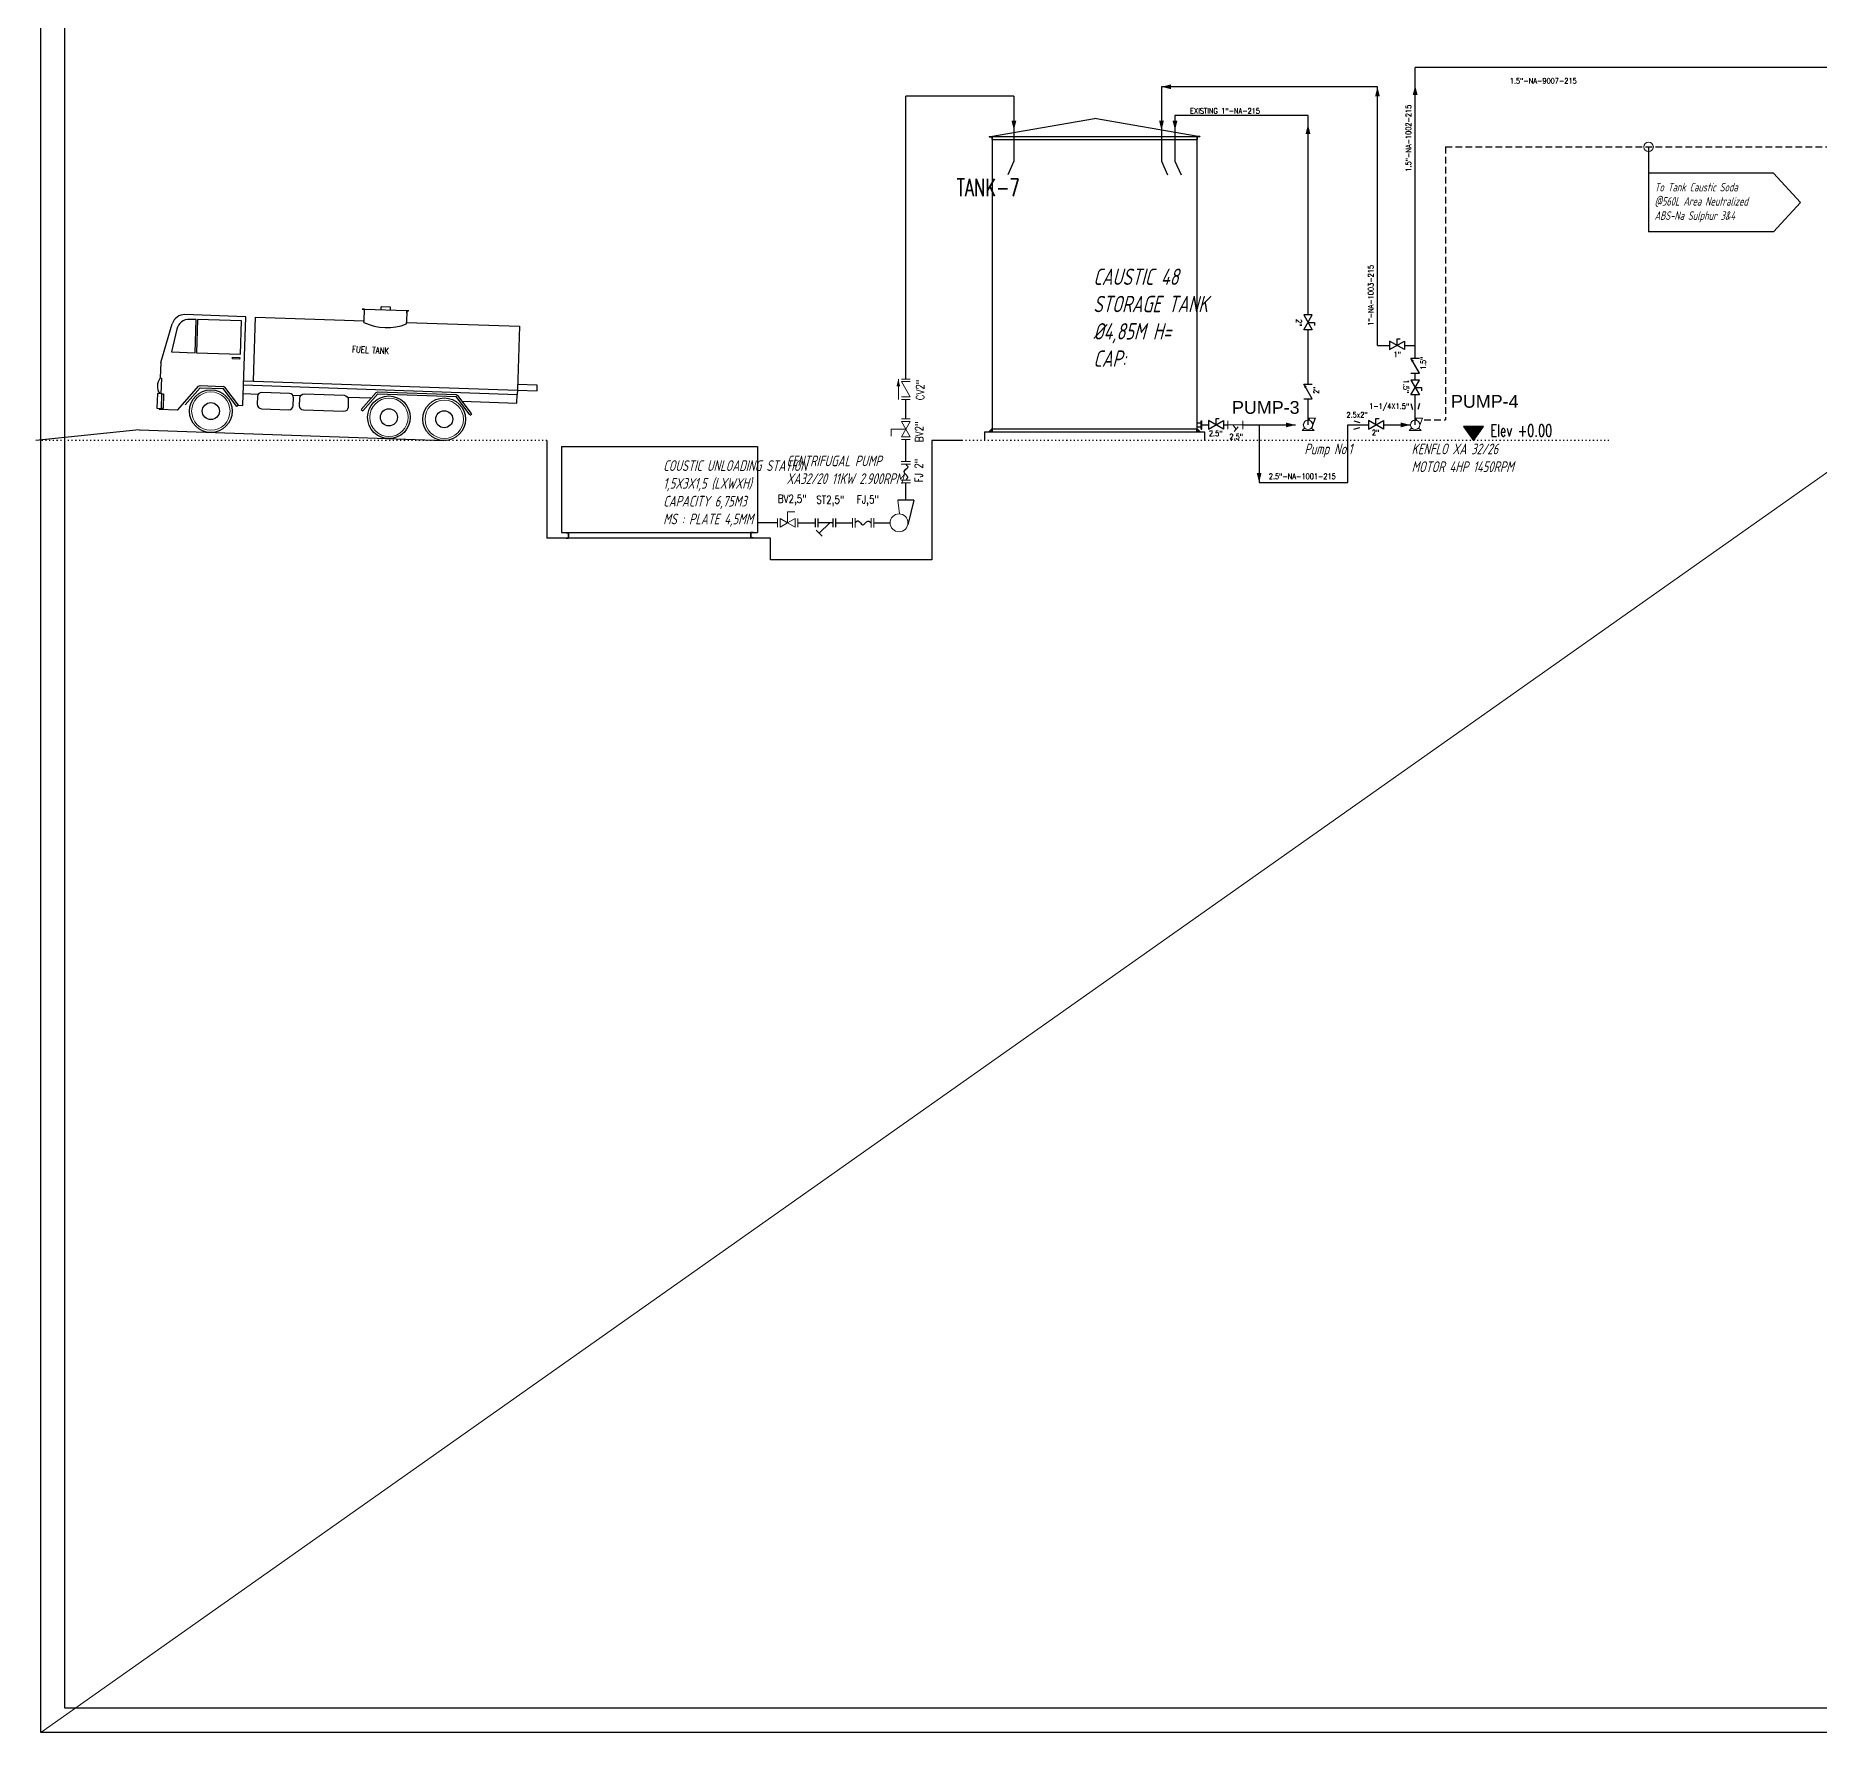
# Model space of a CAD drawing. Extents: x -29512 to 147477, y -5232 to 39709.
# Drawn here: x 138383 to 138550.2, y 7876.2 to 8035.2 of the extents above; entities that cross this region are included whole.
import ezdxf
from ezdxf.enums import TextEntityAlignment as Align

# ---------------------------------------------------------------- set-up
doc = ezdxf.new("R2010")
doc.units = 0
doc.linetypes.add('DOTTED', pattern=[0.25, 0, -0.25])
doc.linetypes.add('HIDDEN', pattern=[0.375, 0.25, -0.125])
doc.layers.get('0').update_dxf_attribs({"linetype": 'CONTINUOUS'})
for name, color, linetype, lineweight in [('DIMENSI', 20, 'CONTINUOUS', 9), ('FITTING', 7, 'CONTINUOUS', 13), ('TAG', 140, 'CONTINUOUS', 13)]:
    doc.layers.add(name, color=color, linetype=linetype, lineweight=lineweight)
for name, color, linetype in [('DIMENSION', 3, 'CONTINUOUS'), ('HATCH', 4, 'CONTINUOUS'), ('Layer2', 13, 'CONTINUOUS'), ('NUVOLA', 6, 'CONTINUOUS'), ('S', 7, 'CONTINUOUS'), ('Siku', 7, 'CONTINUOUS'), ('Y', 92, 'CONTINUOUS')]:
    doc.layers.add(name, color=color, linetype=linetype)
doc.styles.add('A6', font='arial.ttf', dxfattribs={"height": 0.6})
doc.styles.add('Romand100', font='romand.shx', dxfattribs={"width": 0.8, "height": 200})
doc.styles.add('Romans100', font='romans.shx', dxfattribs={"width": 0.8, "height": 200})
doc.styles.add('S25', font='SIMPLEX', dxfattribs={"width": 0.8, "height": 0.25})
doc.styles.add('S3S', font='SIMPLEX', dxfattribs={"width": 0.7, "height": 0.3})
doc.styles.add('STYLE4', font='isocp.shx', dxfattribs={"width": 0.8, "oblique": 15, "height": 2})

# ---------------------------------------------------------------- blocks, each defined once
blk = doc.blocks.new('FRECC1', base_point=(14, 17))
blk.add_solid([(14, 17), (14.3, 17.075), (14.3, 16.925)])
blk = doc.blocks.new('PUMP')
at = {"layer": 'FITTING'}
for points in [[(298, -21), (468, 438), (53, 438), (101, 282)], [(-217, -206), (-383, -365), (383, -365), (217, -206)]]:
    blk.add_lwpolyline(points, dxfattribs=at)
blk.add_circle((0, 0), 299, dxfattribs=at)

msp = doc.modelspace()

# ---------------------------------------------------------------- hatches: boundary and pattern name
h = msp.add_hatch()
h.set_pattern_fill('ANSI31', color=256, scale=0.06, style=0)
h.set_pattern_definition([(45, (135954.999427, 6725.805211), (-0.00530330086, 0.00530330086), [])])
h.paths.add_polyline_path([(138516.8368, 7998.6018), (138518.7247, 7998.6018), (138517.7808, 7997.2711)])

# ---------------------------------------------------------------- linework, layer by layer
at = {"color": 5, "linetype": 'HIDDEN', "ltscale": 2.5}
for p, q in [((138515.141, 8024.7917), (138515.141, 7999.2223)), ((138515.141, 8024.7917), (138568.7736, 8024.7917)), ((138513.1515, 7999.2223), (138515.141, 7999.2223))]:
    msp.add_line(p, q, dxfattribs=at)
for p, q in [((138534.1883, 8024.7917), (138534.1883, 8016.8206)), ((138545.8906, 8022.331), (138534.1883, 8022.331)), ((138548.4256, 8019.5758), (138545.8906, 8022.331)), ((138545.8906, 8016.8206), (138548.4256, 8019.5758)), ((138545.8906, 8016.8206), (138534.1883, 8016.8206)), ((138402.7145, 8008.8769), (138397.0388, 8009.0751)), ((138415.4117, 8009.5323), (138415.4207, 8009.7898)), ((138415.4621, 8009.8283), (138416.2399, 8009.8012)), ((138416.2784, 8009.7598), (138416.2695, 8009.5023)), ((138394.7729, 8004.6044), (138395.8474, 8008.2184)), ((138402.4657, 8000.6061), (138402.7531, 8008.8356)), ((138403.445, 8002.8918), (138403.6529, 8008.8441)), ((138403.6529, 8008.8441), (138413.8179, 8008.4892)), ((138413.8127, 8008.3386), (138413.8179, 8008.4892)), ((138417.7813, 8008.2), (138417.7866, 8008.3506)), ((138417.7866, 8008.3506), (138428.3961, 8007.9801)), ((138428.3961, 8007.9801), (138428.1868, 8001.9878)), ((138501.8706, 8007.6464), (138502.6706, 8009.0464)), ((138501.8706, 8009.0464), (138502.6706, 8007.6464)), ((138502.6706, 8009.0464), (138501.8706, 8009.0464)), ((138501.8706, 8007.6464), (138502.6706, 8009.0464)), ((138501.8706, 8009.0464), (138502.6706, 8007.6464)), ((138502.6706, 8009.0464), (138501.8706, 8009.0464)), ((138502.6706, 8007.6464), (138501.8706, 8007.6464)), ((138502.6706, 8007.6464), (138501.8706, 8007.6464)), ((138502.2706, 8008.3464), (138502.8706, 8008.3464)), ((138502.2706, 8008.3464), (138502.8706, 8008.3464)), ((138502.8706, 8008.3464), (138502.8706, 8008.0464)), ((138502.8706, 8008.3464), (138502.8706, 8008.0464)), ((138511.3097, 8005.7925), (138509.9097, 8006.5925)), ((138509.9097, 8005.7925), (138511.3097, 8006.5925)), ((138509.9097, 8006.5925), (138509.9097, 8005.7925)), ((138511.3097, 8005.7925), (138509.9097, 8006.5925)), ((138509.9097, 8005.7925), (138511.3097, 8006.5925)), ((138509.9097, 8006.5925), (138509.9097, 8005.7925)), ((138510.6097, 8006.1925), (138510.6097, 8006.7925)), ((138510.6097, 8006.7925), (138510.9097, 8006.7925)), ((138510.6097, 8006.1925), (138510.6097, 8006.7925)), ((138510.6097, 8006.7925), (138510.9097, 8006.7925)), ((138511.3097, 8006.5925), (138511.3097, 8005.7925)), ((138511.3097, 8006.5925), (138511.3097, 8005.7925)), ((138394.7729, 8004.6044), (138394.7216, 8003.1364)), ((138394.7216, 8003.1364), (138394.8355, 8003.1324)), ((138394.8355, 8003.1324), (138394.7842, 8001.6644)), ((138398.3107, 8002.3582), (138398.4675, 8002.4256)), ((138398.4675, 8002.4256), (138400.6211, 8002.3504)), ((138402.5313, 8002.4837), (138428.1729, 8001.5883)), ((138402.5452, 8002.8832), (138428.1868, 8001.9878)), ((138511.9106, 8001.5434), (138512.7106, 8002.9434)), ((138511.9106, 8002.9434), (138512.7106, 8001.5434)), ((138512.7106, 8002.9434), (138511.9106, 8002.9434)), ((138511.9106, 8001.5434), (138512.7106, 8002.9434)), ((138511.9106, 8002.9434), (138512.7106, 8001.5434)), ((138512.7106, 8002.9434), (138511.9106, 8002.9434)), ((138394.8809, 8001.661), (138395.0304, 8001.6558)), ((138395.0304, 8001.6558), (138394.9826, 8000.2857)), ((138396.3645, 8000.1538), (138398.3107, 8002.3582)), ((138397.0499, 8000.6282), (138398.4605, 8002.2259)), ((138398.4605, 8002.2259), (138400.6141, 8002.1507)), ((138401.9098, 8000.4585), (138400.6141, 8002.1507)), ((138400.7728, 8002.2722), (138400.6211, 8002.3504)), ((138402.0685, 8000.58), (138400.7728, 8002.2722)), ((138402.5034, 8001.6847), (138403.926, 8001.6351)), ((138407.1404, 8001.5228), (138407.8863, 8001.4968)), ((138412.2692, 8001.3437), (138414.5102, 8001.2655)), ((138413.551, 8000.179), (138414.9616, 8001.7767)), ((138413.7008, 8000.0467), (138415.1114, 8001.6444)), ((138414.9616, 8001.7767), (138415.1184, 8001.8442)), ((138415.1114, 8001.6444), (138422.4444, 8001.3884)), ((138415.1184, 8001.8442), (138422.4514, 8001.5881)), ((138423.7401, 7999.6961), (138422.4444, 8001.3884)), ((138422.4514, 8001.5881), (138422.6031, 8001.5099)), ((138423.8988, 7999.8176), (138422.6031, 8001.5099)), ((138423.0177, 8000.9684), (138428.145, 8000.7893)), ((138428.145, 8000.7893), (138428.1729, 8001.5883)), ((138428.1868, 8001.9878), (138428.1729, 8001.5883)), ((138512.7106, 8001.5434), (138511.9106, 8001.5434)), ((138512.7106, 8001.5434), (138511.9106, 8001.5434)), ((138512.3106, 8002.2434), (138512.9106, 8002.2434)), ((138512.3106, 8002.2434), (138512.9106, 8002.2434)), ((138512.9106, 8002.2434), (138512.9106, 8001.9434)), ((138512.9106, 8002.2434), (138512.9106, 8001.9434)), ((138394.6225, 8000.2983), (138394.6191, 8000.2002)), ((138394.6191, 8000.2002), (138396.3332, 8000.1403)), ((138394.9826, 8000.2857), (138394.8331, 8000.291)), ((138402.0685, 8000.58), (138401.9098, 8000.4585)), ((138402.0685, 8000.58), (138402.4244, 8000.5675)), ((138413.5408, 8000.1766), (138413.693, 8000.047)), ((138423.7474, 7999.6528), (138423.9082, 7999.7714)), ((138494.355, 7998.3557), (138492.955, 7999.1557)), ((138492.955, 7998.3557), (138494.355, 7999.1557)), ((138492.955, 7999.1557), (138492.955, 7998.3557)), ((138494.355, 7998.3557), (138492.955, 7999.1557)), ((138492.955, 7998.3557), (138494.355, 7999.1557)), ((138492.955, 7999.1557), (138492.955, 7998.3557)), ((138493.655, 7998.7557), (138493.655, 7999.3557)), ((138493.655, 7999.3557), (138493.955, 7999.3557)), ((138493.655, 7998.7557), (138493.655, 7999.3557)), ((138493.655, 7999.3557), (138493.955, 7999.3557)), ((138494.355, 7999.1557), (138494.355, 7998.3557)), ((138494.355, 7999.1557), (138494.355, 7998.3557)), ((138509.334, 7998.3557), (138507.934, 7999.1557)), ((138507.934, 7998.3557), (138509.334, 7999.1557)), ((138507.934, 7999.1557), (138507.934, 7998.3557)), ((138509.334, 7998.3557), (138507.934, 7999.1557)), ((138507.934, 7998.3557), (138509.334, 7999.1557)), ((138507.934, 7999.1557), (138507.934, 7998.3557)), ((138508.634, 7998.7557), (138508.634, 7999.3557)), ((138508.634, 7999.3557), (138508.934, 7999.3557)), ((138508.634, 7998.7557), (138508.634, 7999.3557)), ((138508.634, 7999.3557), (138508.934, 7999.3557)), ((138509.334, 7999.1557), (138509.334, 7998.3557)), ((138509.334, 7999.1557), (138509.334, 7998.3557)), ((138392.7534, 7998.2679), (138383.0481, 7997.2717)), ((138392.7534, 7998.2679), (138421.2808, 7997.2717))]:
    msp.add_line(p, q)
at = {"color": 30, "lineweight": 20}
msp.add_line((138464.5824, 8003.0407), (138464.5824, 8003.0441), dxfattribs=at)
at = {"color": 7, "lineweight": 20}
for p, q in [((138464.5824, 7998.3418), (138463.217, 7998.3418)), ((138463.217, 7997.6763), (138463.217, 7998.3418)), ((138454.177, 7990.598), (138453.5116, 7990.598)), ((138453.5116, 7989.5631), (138453.5116, 7990.598))]:
    msp.add_line(p, q, dxfattribs=at)
at = {"color": 1}
for p, q in [((138492.3235, 7998.7364), (138492.955, 7998.7364)), ((138494.355, 7998.7364), (138494.7529, 7998.7364))]:
    msp.add_line(p, q, dxfattribs=at)
at = {"lineweight": 15}
for p, q in [((138494.7529, 7998.7361), (138496.1529, 7998.7364)), ((138495.2171, 7998.7362), (138495.5332, 7998.3403)), ((138495.727, 7998.5564), (138495.3394, 7998.1242))]:
    msp.add_line(p, q, dxfattribs=at)
at = {"color": 0}
for p, q in [((138516.8368, 7998.6018), (138517.7808, 7997.2711)), ((138518.7247, 7998.6018), (138516.8368, 7998.6018)), ((138517.7808, 7997.2711), (138518.7247, 7998.6018))]:
    msp.add_line(p, q, dxfattribs=at)
at = {"color": 7}
for p, q in [((138456.1089, 7989.1509), (138456.1089, 7989.9752)), ((138456.3562, 7989.1509), (138456.3562, 7989.9752)), ((138457.784, 7989.5631), (138456.3562, 7989.5631)), ((138457.4491, 7989.5631), (138456.4678, 7988.5898)), ((138457.784, 7989.1509), (138457.784, 7989.9752)), ((138458.0313, 7989.1509), (138458.0313, 7989.9752)), ((138456.7454, 7988.3122), (138456.1902, 7988.8674))]:
    msp.add_line(p, q, dxfattribs=at)
msp.add_lwpolyline([(138413.8179, 8008.4892), (138413.8563, 8009.5866), (138417.8249, 8009.448), (138417.7866, 8008.3506)])
for points in [[(138398.1024, 8008.6104), (138397.4789, 8008.6322, 0.35668641), (138396.2709, 8007.7132), (138395.761, 8005.5857), (138397.9941, 8005.5078)], [(138406.8272, 8001.6926), (138404.2503, 8001.7826, 0.41421356), (138403.8368, 8001.397), (138403.8115, 8000.6707, 0.41421356), (138404.197, 8000.2572), (138406.774, 8000.1673, 0.41421356), (138407.1874, 8000.5528), (138407.2128, 8001.2791, 0.41421356)], [(138408.2105, 8001.6443), (138411.9561, 8001.5135, -0.41421356), (138412.3416, 8001.1), (138412.3163, 8000.3737, -0.41421356), (138411.9028, 7999.9881), (138408.1573, 8000.1189, -0.41421356), (138407.7717, 8000.5324), (138407.7971, 8001.2587, -0.41421356)]]:
    msp.add_lwpolyline(points, format="xyb", close=True)
for points in [[(138402.3358, 8008.4832), (138398.2254, 8008.6267), (138398.1163, 8005.5035), (138402.2268, 8005.36)], [(138401.5057, 8005.0953), (138402.1668, 8005.0722), (138402.1608, 8004.8983), (138401.4997, 8004.9214)], [(138428.1868, 8001.9878), (138430.0353, 8001.9232), (138430.0546, 8002.4775), (138428.2062, 8002.5421)], [(138394.4119, 8000.3057), (138394.8331, 8000.291), (138394.8809, 8001.661), (138394.4598, 8001.6757)]]:
    msp.add_lwpolyline(points, close=True)
at = {"lineweight": 15}
for points in [[(138494.7529, 7999.1358), (138494.7529, 7998.3358)], [(138496.1529, 7999.1358), (138496.1529, 7998.3358)]]:
    msp.add_lwpolyline(points, dxfattribs=at)
for centre, radius in [((138399.462, 8000.0311), 1.9986), ((138399.462, 8000.0311), 0.7995), ((138416.1501, 7999.4506), 1.9986), ((138421.3287, 7999.2698), 1.9986), ((138416.1501, 7999.4506), 0.7995), ((138421.3287, 7999.2698), 0.7995)]:
    msp.add_circle(centre, radius)
at = {"lineweight": 9}
for centre in [(138399.462, 8000.0311), (138416.1501, 7999.4506), (138421.3287, 7999.2698)]:
    msp.add_circle(centre, 1.7988, dxfattribs=at)
for centre, radius, start, end in [((138396.9969, 8007.8766), 1.1992, 88, 163.440987), ((138415.4607, 8009.7884), 0.04, 88, 178), ((138416.2385, 8009.7612), 0.04, 358, 88), ((138402.7131, 8008.8369), 0.04, 358, 88), ((138415.9588, 8012.9013), 5.0422, 244.809806, 291.190194), ((138395.6779, 8002.3681), 1.2267, 141.220913, 214.779087), ((138403.4849, 8002.8904), 0.04, 178, 268), ((138396.3346, 8000.1803), 0.04, 268, 318.559516), ((138402.4258, 8000.6075), 0.04, 268, 358)]:
    msp.add_arc(centre, radius, start, end)
for points in [[(138464.5824, 7995.0451), (138464.7798, 7994.7694), (138464.399, 7994.3662), (138464.7323, 7993.8566), (138464.5824, 7993.56)], [(138459.8474, 7989.5631), (138460.1231, 7989.7605), (138460.5263, 7989.3797), (138461.036, 7989.713), (138461.3325, 7989.5631)]]:
    msp.add_spline(points, degree=3)
at = {"layer": 'DIMENSI', "color": 7}
msp.add_line((138463.8436, 7991.6828), (138463.998, 7990.4005), dxfattribs=at)
msp.add_circle((138463.9479, 7989.5631), 0.839, dxfattribs=at)
at = {"layer": 'DIMENSION', "color": 212, "lineweight": 25}
for p, q in [((138472.5333, 8025.7566), (138482.2576, 8027.4713)), ((138491.9818, 8025.7566), (138482.2576, 8027.4713)), ((138472.6745, 8025.7566), (138472.6745, 7998.0863)), ((138491.8406, 8025.7566), (138491.8406, 7998.0863)), ((138471.9547, 7998.0863), (138471.9547, 7997.2711)), ((138471.9547, 7998.0863), (138492.5604, 7998.0863)), ((138492.5604, 7998.0863), (138492.5604, 7997.2711))]:
    msp.add_line(p, q, dxfattribs=at)
at = {"layer": 'DIMENSION', "color": 0, "lineweight": 25}
for p, q in [((138472.3922, 8025.7566), (138472.6745, 8025.7566)), ((138472.3922, 8025.7566), (138472.3922, 8025.7284)), ((138472.3922, 8025.7284), (138472.6462, 8025.7284)), ((138472.6462, 8025.7284), (138472.6462, 8025.4743)), ((138472.6462, 8025.4743), (138472.6745, 8025.4743)), ((138472.6745, 8025.7566), (138491.8406, 8025.7566)), ((138472.6745, 8025.7566), (138472.6745, 8025.4743)), ((138472.6745, 8025.4743), (138491.8406, 8025.4743)), ((138491.8406, 8025.7566), (138491.8406, 8025.4743)), ((138492.1229, 8025.7566), (138491.8406, 8025.7566)), ((138491.8689, 8025.4743), (138491.8406, 8025.4743)), ((138492.1229, 8025.7284), (138491.8689, 8025.7284)), ((138491.8689, 8025.7284), (138491.8689, 8025.4743)), ((138492.1229, 8025.7566), (138492.1229, 8025.7284)), ((138472.3922, 7998.1145), (138472.6462, 7998.3685)), ((138472.3922, 7998.1145), (138472.6462, 7998.1145)), ((138472.3922, 7998.0863), (138472.3922, 7998.1145)), ((138472.3922, 7998.0863), (138472.6745, 7998.0863)), ((138472.6462, 7998.1145), (138472.6462, 7998.3685)), ((138472.6462, 7998.3685), (138472.6745, 7998.3685)), ((138472.6745, 7998.0863), (138472.6745, 7998.3685)), ((138472.6745, 7998.3685), (138491.8406, 7998.3685)), ((138491.8406, 7998.0863), (138491.8406, 7998.3685)), ((138491.8689, 7998.3685), (138491.8406, 7998.3685)), ((138491.8689, 7998.3685), (138491.8406, 7998.3685)), ((138492.1229, 7998.0863), (138491.8406, 7998.0863)), ((138491.8689, 7998.1145), (138491.8689, 7998.3685)), ((138491.8689, 7998.3685), (138492.1229, 7998.1145)), ((138492.1229, 7998.1145), (138491.8689, 7998.1145)), ((138492.1229, 7998.0863), (138492.1229, 7998.1145))]:
    msp.add_line(p, q, dxfattribs=at)
at = {"layer": 'DIMENSION', "color": 7, "lineweight": 25}
for p, q in [((138492.2569, 7999.1298), (138492.3235, 7999.1298)), ((138492.2569, 7998.343), (138492.2569, 7999.1298)), ((138492.3235, 7998.343), (138492.3235, 7999.1298)), ((138492.2569, 7998.343), (138492.3235, 7998.343))]:
    msp.add_line(p, q, dxfattribs=at)
at = {"layer": 'DIMENSION', "color": 7, "linetype": 'ByBlock', "lineweight": 25, "ltscale": 5}
for p, q in [((138491.8406, 7998.9216), (138492.2569, 7998.9216)), ((138491.8406, 7998.5511), (138492.2569, 7998.5511))]:
    msp.add_line(p, q, dxfattribs=at)
at = {"layer": 'DIMENSION', "color": 7}
for p, q in [((138430.9607, 7997.2711), (138430.9607, 7988.1211)), ((138467.0261, 7997.2711), (138467.0261, 7986.0911)), ((138469.8206, 7997.2711), (138467.0261, 7997.2711)), ((138465.3213, 7991.6828), (138464.7635, 7989.3667)), ((138451.9127, 7988.1211), (138430.9607, 7988.1211))]:
    msp.add_line(p, q, dxfattribs=at)
at = {"layer": 'DIMENSION', "color": 7, "linetype": 'ByBlock'}
for p, q in [((138432.3291, 7996.7011), (138432.3291, 7988.6491)), ((138432.3291, 7996.7011), (138450.6965, 7996.7011)), ((138450.6965, 7996.7011), (138450.6965, 7988.6491)), ((138432.3291, 7988.6491), (138450.6965, 7988.6491))]:
    msp.add_line(p, q, dxfattribs=at)
at = {"layer": 'DIMENSION', "color": 6, "linetype": 'ByBlock'}
for p, q in [((138432.7581, 7988.6491), (138432.9891, 7988.6491)), ((138432.7581, 7988.6491), (138432.7581, 7988.6161)), ((138432.7581, 7988.6161), (138432.9561, 7988.6161)), ((138432.7581, 7988.1541), (138432.9561, 7988.1541)), ((138432.7581, 7988.1541), (138432.7581, 7988.1211)), ((138432.7581, 7988.1211), (138432.9891, 7988.1211)), ((138432.9561, 7988.6161), (138432.9561, 7988.1541)), ((138432.9891, 7988.6491), (138432.9891, 7988.1211)), ((138450.2675, 7988.6491), (138450.0365, 7988.6491)), ((138450.0365, 7988.6491), (138450.0365, 7988.1211)), ((138450.2675, 7988.1211), (138450.0365, 7988.1211)), ((138450.2675, 7988.6161), (138450.0695, 7988.6161)), ((138450.0695, 7988.6161), (138450.0695, 7988.1541)), ((138450.2675, 7988.1541), (138450.0695, 7988.1541)), ((138450.2675, 7988.6491), (138450.2675, 7988.6161)), ((138450.2675, 7988.1541), (138450.2675, 7988.1211))]:
    msp.add_line(p, q, dxfattribs=at)
at = {"layer": 'DIMENSION', "color": 6, "linetype": 'ByBlock', "ltscale": 0.5}
msp.add_lwpolyline([(138803.5333, 7876.2005), (138383.5333, 7876.2005), (138383.5333, 8173.2005), (138803.5333, 8173.2005)], close=True, dxfattribs=at)
at = {"layer": 'DIMENSION', "color": 0, "linetype": 'ByBlock', "ltscale": 0.5}
msp.add_lwpolyline([(138385.7833, 8170.9505), (138801.2833, 8170.9505), (138801.2833, 7878.4505), (138385.7833, 7878.4505)], close=True, dxfattribs=at)
at = {"layer": 'FITTING', "linetype": 'ByBlock', "ltscale": 0.5}
msp.add_line((138383.5333, 7876.2005), (138801.2833, 8170.9505), dxfattribs=at)
at = {"layer": 'FITTING', "lineweight": 20}
for p, q in [((138463.8827, 8003.0405), (138463.8827, 8001.1183)), ((138464.9946, 8003.0407), (138464.1703, 8003.0407)), ((138464.9946, 8001.1183), (138464.1703, 8001.1183)), ((138464.9946, 8001.1183), (138464.1703, 8001.1183)), ((138464.1703, 7999.303), (138464.9946, 7999.303)), ((138464.1703, 7997.3806), (138464.9946, 7997.3806)), ((138452.5504, 7989.1509), (138452.5504, 7989.9752)), ((138454.4727, 7989.1509), (138454.4727, 7989.9752))]:
    msp.add_line(p, q, dxfattribs=at)
at = {"layer": 'FITTING'}
for p, q in [((138465.0112, 7995.3024), (138464.1537, 7995.3024)), ((138465.0112, 7995.0451), (138464.1537, 7995.0451)), ((138465.0112, 7993.56), (138464.1537, 7993.56)), ((138465.0112, 7993.3027), (138464.1537, 7993.3027)), ((138459.5902, 7989.9918), (138459.5902, 7989.1344)), ((138459.8474, 7989.9918), (138459.8474, 7989.1344)), ((138461.3325, 7989.9918), (138461.3325, 7989.1344)), ((138461.5898, 7989.9918), (138461.5898, 7989.1344))]:
    msp.add_line(p, q, dxfattribs=at)
at = {"layer": 'FITTING', "lineweight": 20}
msp.add_lwpolyline([(138464.1703, 8002.7934), (138464.9946, 8002.7934), (138464.1703, 8002.7934), (138464.9946, 8001.3656), (138464.1703, 8001.3656)], dxfattribs=at)
for points in [[(138464.5824, 7998.3418), (138464.1703, 7999.0556), (138464.9946, 7999.0556)], [(138464.5824, 7998.3418), (138464.1703, 7997.6279), (138464.9946, 7997.6279)], [(138453.5116, 7989.5631), (138452.7977, 7989.1509), (138452.7977, 7989.9752)], [(138453.5116, 7989.5631), (138454.2254, 7989.1509), (138454.2254, 7989.9752)]]:
    msp.add_lwpolyline(points, close=True, dxfattribs=at)
at = {"layer": 'FITTING', "linetype": 'ByBlock', "ltscale": 0.5}
msp.add_circle((138534.1883, 8024.7917), 0.441, dxfattribs=at)
at = {"layer": 'FITTING', "lineweight": 20}
msp.add_solid([(138464.0513, 8002.3675), (138463.8827, 8003.0405), (138463.7146, 8002.3674)], dxfattribs=at)
at = {"layer": 'HATCH', "color": 7}
for p, q in [((138465.3213, 7991.6828), (138463.8436, 7991.6828)), ((138451.9127, 7986.0911), (138451.9127, 7988.1211)), ((138467.0261, 7986.0911), (138451.9127, 7986.0911))]:
    msp.add_line(p, q, dxfattribs=at)
at = {"layer": 'Layer2', "color": 6}
for p, q in [((138512.3106, 8004.9929), (138512.3106, 8032.2517)), ((138559, 8032.2517), (138512.3106, 8032.2517)), ((138464.5824, 8003.0441), (138464.5824, 8029.5658)), ((138474.71, 8029.5658), (138464.5824, 8029.5658)), ((138474.71, 8029.5658), (138474.71, 8023.4508)), ((138508.7782, 8030.4334), (138488.5419, 8030.4334)), ((138488.5419, 8030.4334), (138488.5419, 8023.4508)), ((138508.7782, 8006.1925), (138508.7782, 8030.4334)), ((138502.2706, 8027.7451), (138489.8051, 8027.7451)), ((138489.8051, 8027.7451), (138489.8051, 8023.4508)), ((138502.2706, 8009.0464), (138502.2706, 8027.7451)), ((138474.71, 8023.4508), (138474.1374, 8022.1805)), ((138488.5419, 8023.4508), (138489.1144, 8022.1805)), ((138489.8051, 8023.4508), (138490.3777, 8022.1805)), ((138502.2706, 8004.7514), (138502.2706, 8007.6464)), ((138502.2706, 8002.5713), (138502.2706, 8006.0542)), ((138508.7782, 8006.1925), (138509.9097, 8006.1925)), ((138511.3097, 8006.1925), (138512.3106, 8006.1925)), ((138512.3106, 8002.9434), (138512.3106, 8003.5929)), ((138464.5824, 7999.303), (138464.5824, 8001.1217)), ((138502.2706, 7998.7364), (138502.2706, 8001.1713)), ((138512.3106, 7998.7364), (138512.3106, 8001.5434)), ((138464.5824, 7995.3024), (138464.5824, 7997.3806)), ((138496.1529, 7998.7364), (138501.0984, 7998.7364)), ((138497.6879, 7998.7364), (138497.6879, 7993.3386)), ((138506.0093, 7998.7364), (138507.934, 7998.7364)), ((138506.0093, 7993.3386), (138506.0093, 7998.7364)), ((138509.334, 7998.7364), (138511.8623, 7998.7364)), ((138464.5824, 7991.6828), (138464.5824, 7993.3027)), ((138497.6879, 7993.3386), (138506.0093, 7993.3386)), ((138452.5504, 7989.5631), (138450.6965, 7989.5631)), ((138454.4727, 7989.5631), (138456.1089, 7989.5631)), ((138458.0313, 7989.5631), (138459.5902, 7989.5631)), ((138461.5898, 7989.5631), (138463.1089, 7989.5631))]:
    msp.add_line(p, q, dxfattribs=at)
for points in [[(138512.3106, 8030.5656), (138512.5356, 8029.6656), (138512.0856, 8029.6656)], [(138501.0984, 7998.7364), (138500.1984, 7998.5114), (138500.1984, 7998.9614)], [(138511.8623, 7998.7364), (138510.9623, 7998.5114), (138510.9623, 7998.9614)], [(138497.6879, 7993.3386), (138497.4629, 7994.2386), (138497.9129, 7994.2386)]]:
    msp.add_solid(points, dxfattribs=at)
at = {"layer": 'NUVOLA', "color": 9, "linetype": 'DOTTED'}
for p, q in [((138430.9607, 7997.2711), (138383.5333, 7997.2711)), ((138530.4733, 7997.2711), (138467.0261, 7997.2711))]:
    msp.add_line(p, q, dxfattribs=at)
at = {"layer": 'S'}
for p, q in [((138511.9106, 8004.9929), (138512.7106, 8004.9929)), ((138512.7106, 8003.5929), (138511.9106, 8004.9929)), ((138501.8706, 8002.5713), (138502.6706, 8002.5713)), ((138502.6706, 8001.1713), (138501.8706, 8002.5713)), ((138511.9106, 8003.5929), (138512.7106, 8003.5929)), ((138501.8706, 8001.1713), (138502.6706, 8001.1713)), ((138511.9106, 8000.743), (138512.0706, 8000.183)), ((138512.7106, 8000.743), (138512.5506, 8000.183)), ((138506.5589, 7999.1364), (138507.1189, 7998.9764)), ((138506.5589, 7998.3364), (138507.1189, 7998.4964))]:
    msp.add_line(p, q, dxfattribs=at)
for points in [[(138511.9106, 8004.9929), (138511.9768, 8004.6304), (138512.1931, 8004.7558)], [(138501.8706, 8002.5713), (138501.9367, 8002.2088), (138502.1531, 8002.3342)]]:
    msp.add_solid(points, dxfattribs=at)
at = {"layer": 'Siku'}
for points in [[(138413.8356, 8009.5673), (138413.8293, 8009.3876), (138413.8493, 8009.3869), (138413.8563, 8009.5866), (138413.6565, 8009.5936), (138413.6558, 8009.5736)], [(138417.8442, 8009.4274), (138417.8379, 8009.2476), (138417.8179, 8009.2483), (138417.8249, 8009.448), (138418.0247, 8009.4411), (138418.024, 8009.4211)]]:
    msp.add_lwpolyline(points, close=True, dxfattribs=at)

# ---------------------------------------------------------------- block references
at = {"xscale": 0.00146522694066138, "yscale": 0.00146522694066138, "zscale": 0.00146522694066138}
for p in [(138502.2694, 7998.7364), (138502.2795, 7998.7364), (138512.3006, 7998.7364), (138512.3106, 7998.7364)]:
    msp.add_blockref('PUMP', p, dxfattribs=at)
at = {"layer": 'Layer2', "color": 6, "xscale": 3.000000000249461, "yscale": 3.000000000249461, "zscale": 3.000000000249461}
msp.add_blockref('FRECC1', (138488.5419, 8030.4334), dxfattribs=at)
at = {"layer": 'Layer2', "color": 6, "yscale": 3.000000000249461, "zscale": 3.000000000249461}
for p, xscale, rotation in [((138508.7782, 8030.4334), 3.000000000249461, 270), ((138474.71, 8026.3446), -3.000000000249461, 270), ((138488.5419, 8026.3446), 3.000000000249461, 89.99999999999999), ((138489.8051, 8026.3446), 3.000000000249461, 89.99999999999999), ((138502.2706, 8026.9123), 3.000000000249461, 270)]:
    msp.add_blockref('FRECC1', p, dxfattribs=dict(at, xscale=xscale, rotation=rotation))

# ---------------------------------------------------------------- texts
at = {"insert": (138414.43, 8005.7531), "char_height": 0.6, "attachment_point": 5, "rotation": 357.115903, "style": 'Romand100'}
msp.add_mtext('FUEL TANK', dxfattribs=at)
at = {"color": 0, "char_height": 0.5, "width": 1.179599, "attachment_point": 1, "rotation": 90, "style": 'S3S'}
for s, insert in [('1.5"', (138512.822, 8003.9082)), ('2"', (138502.7819, 8001.6575))]:
    msp.add_mtext(s, dxfattribs=dict(at, insert=insert))
at = {"layer": 'DIMENSION', "color": 0, "insert": (138534.7441, 8021.4237), "char_height": 0.8, "attachment_point": 1, "style": 'STYLE4'}
msp.add_mtext('To Tank Caustic Soda\\P@560L Area Neutralized \\PABS-Na Sulphur 3&4', dxfattribs=at)
at = {"layer": 'DIMENSION', "color": 212, "insert": (138482.1531, 8013.3931), "char_height": 1.534275, "attachment_point": 1, "style": 'STYLE4'}
msp.add_mtext('CAUSTIC 48\\PSTORAGE TANK\\P%%c4,85M H=\\PCAP:}', dxfattribs=at)
at = {"layer": 'DIMENSION', "color": 2, "insert": (138453.4058, 7995.8678), "char_height": 1, "attachment_point": 1, "style": 'STYLE4'}
msp.add_mtext('{CENTRIFUGAL PUMP\\PXA32/20 11KW 2.900RPM}', dxfattribs=at)
at = {"layer": 'DIMENSION', "color": 4, "char_height": 1, "attachment_point": 1, "style": 'STYLE4'}
for s, insert in [('Pump No.1', (138501.9319, 7996.9888)), ('KENFLO XA 32/26\\PMOTOR 4HP 1450RPM}', (138511.972, 7996.9888))]:
    msp.add_mtext(s, dxfattribs=dict(at, insert=insert))
at = {"layer": 'DIMENSION', "color": 6, "insert": (138441.8525, 7995.4234), "char_height": 1, "attachment_point": 1, "style": 'STYLE4'}
msp.add_mtext('COUSTIC UNLOADING STATION\\P1,5X3X1,5 (LXWXH)\\PCAPACITY 6,75M3\\PMS : PLATE 4,5MM}', dxfattribs=at)
at = {"layer": 'NUVOLA', "color": 0, "attachment_point": 1, "style": 'S3S'}
for s, insert, char_height, width in [('TANK-7}', (138469.3506, 8021.7909), 1.6, 26.546523), ('Elev +0.00', (138519.3467, 7998.7681), 1.12, 20.875061)]:
    msp.add_mtext(s, dxfattribs=dict(at, insert=insert, char_height=char_height, width=width))
at = {"layer": 'S', "style": 'S25', "width": 0.8}
for s, height, p in [('1.5"-NA-9007-215', 0.508384, (138527.4477, 8030.7338)), ('EXISTING 1"-NA-215', 0.508384, (138497.7688, 8027.9133)), ('1"', 0.50838, (138510.9911, 8005.0918)), ('2.5"', 0.50838, (138494.2637, 7997.6888)), ('2.5"', 0.50838, (138496.186, 7997.3909)), ('2"', 0.50838, (138508.9526, 7997.7655))]:
    msp.add_text(s, height=height, dxfattribs=at).set_placement(p, align=Align.RIGHT)
for s, height, rotation, p in [('1.5"-NA-1002-215', 0.508384, 90, (138511.9361, 8028.7474)), ('1"-NA-1003-215', 0.508384, 90, (138508.4037, 8013.7276)), ('2"', 0.50838, 270, (138501.1699, 8007.9649)), ('1.5"', 0.50838, 270, (138511.21, 8001.7042)), ('1-1/4X1.5"', 0.50838, 360, (138511.7519, 8000.2344)), ('2.5x2"', 0.50838, 360, (138507.8651, 7999.4269)), ('2.5"-NA-1001-215', 0.508384, 360, (138504.8721, 7993.6667))]:
    msp.add_text(s, height=height, rotation=rotation, dxfattribs=at).set_placement(p, align=Align.RIGHT)
at = {"layer": 'TAG', "color": 6, "lineweight": 20, "char_height": 0.75, "width": 7.302947, "attachment_point": 5, "rotation": 90, "style": 'Romans100'}
for s, insert in [('{CV2"}', (138465.9307, 8002.0041)), ('{BV2"}', (138465.8426, 7998.0914)), ('{FJ 2"}', (138465.7911, 7994.4552))]:
    msp.add_mtext(s, dxfattribs=dict(at, insert=insert))
at = {"layer": 'TAG', "color": 6, "lineweight": 20, "char_height": 0.75, "width": 7.302947, "attachment_point": 5, "style": 'Romans100'}
for s, insert in [('{BV2,5"}', (138453.9407, 7991.7026)), ('{ST2,5"}', (138457.5069, 7991.6145)), ('{FJ,5"}', (138461.0274, 7991.6431))]:
    msp.add_mtext(s, dxfattribs=dict(at, insert=insert))
at = {"layer": 'Y', "style": 'A6'}
for s, p in [('PUMP-3', (138498.3153, 7999.7785)), ('PUMP-4', (138518.8327, 8000.3481))]:
    msp.add_text(s, height=1.2, dxfattribs=at).set_placement(p, align=Align.CENTER)

doc.saveas('drawing.dxf')
